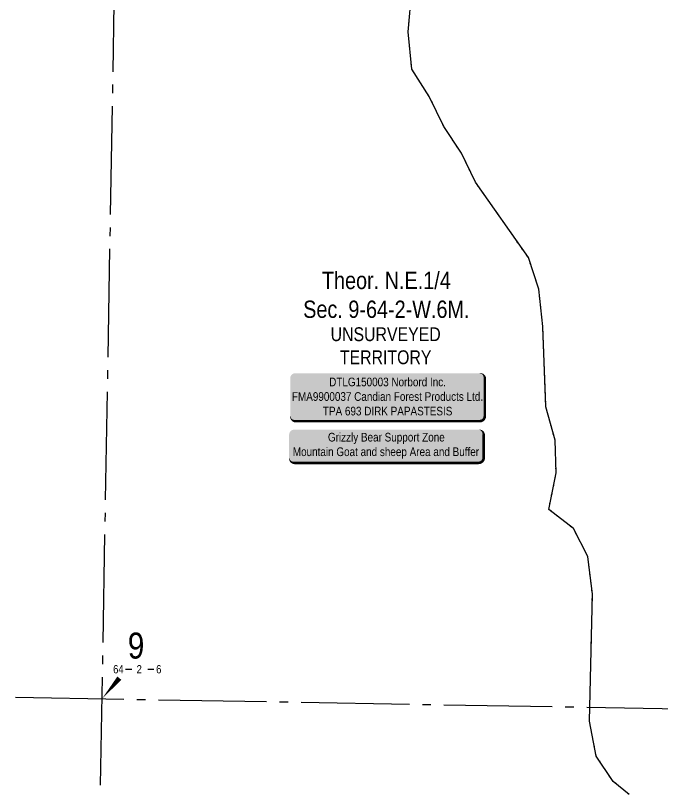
# Model space of a CAD drawing. Extents: x 406232 to 435383, y 6039561 to 6052989.
# Drawn here: x 419681 to 420428, y 6042346 to 6043247 of the extents above; entities that cross this region are included whole.
import ezdxf
from ezdxf.enums import TextEntityAlignment as Align

# ---------------------------------------------------------------- set-up
doc = ezdxf.new("R2010")
doc.units = 0
doc.header["$LTSCALE"] = 5
doc.linetypes.add('foc-QUARTERLINE', pattern=[33, 25, -3, 2, -3])
doc.linetypes.add('foc-WHEELTRACKS', pattern=[2, 0.4, -1.6])
for name, color, linetype in [('10', 1, 'Continuous'), ('9', 3, 'Continuous'), ('AS-WILDLIFE-BLOCK', 131, 'Continuous'), ('C-SYMBOL', 7, 'Continuous'), ('CG-NOTES', 7, 'Continuous'), ('L-SECLBL', 7, 'Continuous'), ('L-SECQ', 8, 'foc-QUARTERLINE'), ('L-UNS-T', 3, 'Continuous'), ('T-CREEK', 160, 'Continuous'), ('T-WATER-P3', 160, 'foc-WHEELTRACKS')]:
    doc.layers.add(name, color=color, linetype=linetype)
doc.styles.add('175L', font='ARIALN.TTF', dxfattribs={"height": 20})
doc.styles.add('80', font='ARIALN.TTF', dxfattribs={"height": 10})
doc.styles.add('80L', font='ARIALN.TTF', dxfattribs={"height": 10})
doc.styles.add('foc-LtypeFont', font='ARIALN.TTF', dxfattribs={"height": 7.35})
doc.styles.add('SIMPLEX', font='ARIALN.TTF')
doc.linetypes.add('foc-TOPO-flowdirection-NOLINE', pattern='A,0,[">",foc-LtypeFont,S=0.3,R=0,X=0,Y=-0.945],-20,[">",foc-LtypeFont,S=0.3,R=0,X=0,Y=-0.945],0', length=20)

# ---------------------------------------------------------------- blocks, each defined once
blk = doc.blocks.new('L-SECLBL')
at = {"layer": '9', "color": 7}
for p, q in [((-5.08, -27.83), (-12.29, -27.83)), ((20.7, -27.83), (13.5, -27.83))]:
    blk.add_line(p, q, dxfattribs=at)
at = {"layer": '10', "color": 2, "style": 'SIMPLEX'}
blk.add_attdef('SEC', text='', height=30, dxfattribs=at).set_placement((0, 0), align=Align.MIDDLE)
at = {"layer": '10', "color": 5, "style": '80L'}
blk.add_attdef('TWP', text='', height=9.5, dxfattribs=at).set_placement((-14.43, -27.37), align=Align.MIDDLE_RIGHT)
blk.add_attdef('RGE', text='', height=9.5, dxfattribs=at).set_placement((3.62, -27.37), align=Align.MIDDLE_CENTER)
blk.add_attdef('MER', text='', height=9.5, dxfattribs=at).set_placement((23.17, -27.37), align=Align.MIDDLE_LEFT)
blk = doc.blocks.new('*U600')
h = blk.add_hatch(color=255)
edge = h.paths.add_edge_path()
edge.add_line((-106.5, -28.5), (106.5, -28.5))
edge.add_arc((106.5, -22.5), 6, 270, 360)
edge.add_line((112.5, -22.5), (112.5, 21))
edge.add_arc((106.5, 21), 6, 0, 90)
edge.add_line((106.5, 27), (-106.5, 27))
edge.add_arc((-106.5, 21), 6, 90, 180)
edge.add_line((-112.5, 21), (-112.5, -22.5))
edge.add_arc((-106.5, -22.5), 6, 180, 270)
at = {"color": 44, "flags": 128}
blk.add_lwpolyline([(-106.5, -28.5, 3, 3, 0), (106.5, -28.5, 3, 3, 0.414214), (112.5, -22.5, 3, 3, 0), (112.5, 21, 3, 0, 0.414214), (106.5, 27, 0, 0, 0), (-106.5, 27, 0, 0, 0.414214), (-112.5, 21, 0, 0, 0), (-112.5, -22.5, 0, 3, 0.414214)], format="xyseb", close=True, dxfattribs=at)
at = {"color": 44, "style": '80'}
blk.add_attdef('ENTER_TEXT_001', (-35.99, -5), '', height=10, dxfattribs=at)
blk = doc.blocks.new('*U1063')
h = blk.add_hatch(color=255)
edge = h.paths.add_edge_path()
edge.add_line((-106.5, -20), (106.5, -20))
edge.add_arc((106.5, -14), 6, 270, 360)
edge.add_line((112.5, -14), (112.5, 12.5))
edge.add_arc((106.5, 12.5), 6, 0, 90)
edge.add_line((106.5, 18.5), (-106.5, 18.5))
edge.add_arc((-106.5, 12.5), 6, 90, 180)
edge.add_line((-112.5, 12.5), (-112.5, -14))
edge.add_arc((-106.5, -14), 6, 180, 270)
at = {"color": 131, "flags": 128}
blk.add_lwpolyline([(-106.5, -20, 3, 3, 0), (106.5, -20, 3, 3, 0.414214), (112.5, -14, 3, 3, 0), (112.5, 12.5, 3, 0, 0.414214), (106.5, 18.5, 0, 0, 0), (-106.5, 18.5, 0, 0, 0.414214), (-112.5, 12.5, 0, 0, 0), (-112.5, -14, 0, 3, 0.414214)], format="xyseb", close=True, dxfattribs=at)
at = {"color": 131, "style": '80'}
blk.add_attdef('ENTER_TEXT_001', (-35.99, -5), '', height=10, dxfattribs=at)

msp = doc.modelspace()

# ---------------------------------------------------------------- linework, layer by layer
at = {"layer": 'L-SECLBL', "flags": 128}
msp.add_lwpolyline([(419780.591, 6042457.066, 0, 5.997, 0), (419800.509, 6042480.835, 0, 0, 0)], format="xyseb", dxfattribs=at)
at = {"layer": 'L-SECQ', "flags": 128}
for points in [[(419778.836, 6042357.127), (419794.712, 6043261.158)], [(419680.652, 6042458.813), (420585.156, 6042443.002)]]:
    msp.add_lwpolyline(points, dxfattribs=at)
at = {"layer": 'T-CREEK', "linetype": 'foc-TOPO-flowdirection-NOLINE', "flags": 128}
msp.add_lwpolyline([(420389.72, 6042346.449), (420370.864, 6042361.578), (420351.435, 6042390.847), (420343.735, 6042430.975), (420347.061, 6042577.816), (420341.646, 6042621.431), (420325.094, 6042653.786), (420296.733, 6042676.021), (420305.163, 6042718.17), (420303.888, 6042755.843), (420293.343, 6042794.54), (420289.772, 6042887.428), (420285.251, 6042930.565), (420273.059, 6042967.27), (420211.91, 6043054.379), (420195.839, 6043087.625), (420175.231, 6043118.801), (420158.568, 6043153.493), (420138.406, 6043184.951), (420134.312, 6043228.062), (420138.484, 6043276.221), (420159.733, 6043307.574), (420190.087, 6043327.612), (420232.317, 6043334.331), (420271.224, 6043346.21), (420279.711, 6043352.619)], dxfattribs=at)
at = {"layer": 'T-WATER-P3', "flags": 128}
msp.add_lwpolyline([(420389.72, 6042346.449), (420370.864, 6042361.578), (420351.435, 6042390.847), (420343.735, 6042430.975), (420347.061, 6042577.816), (420341.646, 6042621.431), (420325.094, 6042653.786), (420296.733, 6042676.021), (420305.163, 6042718.17), (420303.888, 6042755.843), (420293.343, 6042794.54), (420289.772, 6042887.428), (420285.251, 6042930.565), (420273.059, 6042967.27), (420211.91, 6043054.379), (420195.839, 6043087.625), (420175.231, 6043118.801), (420158.568, 6043153.493), (420138.406, 6043184.951), (420134.312, 6043228.062), (420138.484, 6043276.221), (420159.733, 6043307.574), (420190.087, 6043327.612), (420232.317, 6043334.331), (420271.224, 6043346.21), (420279.711, 6043352.619)], dxfattribs=at)

# ---------------------------------------------------------------- block references
at = {"layer": 'AS-WILDLIFE-BLOCK'}
ref = msp.add_blockref('*U1063', (420109.059, 6042749.742), dxfattribs=dict(at, xscale=0.99954368, yscale=0.99954368, zscale=0.99954368))
ref.add_attrib('ENTER_TEXT_001', 'Grizzly Bear Support Zone', (420041.525, 6042754.461), dxfattribs={"layer": '0', "color": 131, "height": 9.99544, "style": '80'})
ref.add_attrib('ENTER_TEXT_002', 'Mountain Goat and sheep Area and Buffer', (420000.96, 6042737.625), dxfattribs={"layer": '0', "color": 131, "height": 9.99544, "style": '80'})
at = {"layer": 'CG-NOTES'}
ref = msp.add_blockref('*U600', (420110.341, 6042806.473), dxfattribs=dict(at, xscale=0.9995389999999877, yscale=0.9995389999999877, zscale=0.9995389999999877))
ref.add_attrib('ENTER_TEXT_001', 'DTLG150003 Norbord Inc.', (420042.933, 6042818.308), dxfattribs={"layer": '0', "color": 44, "height": 9.99539, "style": '80'})
ref.add_attrib('ENTER_TEXT_002', 'FMA9900037 Candian Forest Products Ltd.', (419999.911, 6042801.472), dxfattribs={"layer": '0', "color": 44, "height": 9.99539, "style": '80'})
ref.add_attrib('ENTER_TEXT_003', 'TPA 693 DIRK PAPASTESIS', (420035.723, 6042784.636), dxfattribs={"layer": '0', "color": 44, "height": 9.99539, "style": '80'})
at = {"layer": 'L-SECLBL', "xscale": 0.9995389999999875, "yscale": 0.9995389999999875, "zscale": 0.9995389999999875}
msp.add_blockref('L-SECLBL', (419819.862, 6042518.536), dxfattribs=at).add_auto_attribs({'SEC': '9', 'TWP': '64', 'RGE': '2', 'MER': '6'})

# ---------------------------------------------------------------- texts
at = {"layer": 'C-SYMBOL', "color": 3, "insert": (420109.006, 6042950.702), "char_height": 19.99087, "width": 190.41321, "attachment_point": 2, "style": '175L'}
msp.add_mtext('Theor. N.E.1/4 \\PSec. 9-64-2-W.6M.', dxfattribs=at)
at = {"layer": 'L-UNS-T', "color": 3, "insert": (420108.205, 6042865.065), "char_height": 15.99262, "attachment_point": 5, "style": '80L'}
msp.add_mtext_dynamic_manual_height_columns('UNSURVEYED TERRITORY', width=126.35547, gutter_width=47.478, heights=[0], dxfattribs=at)

doc.saveas('drawing.dxf')
